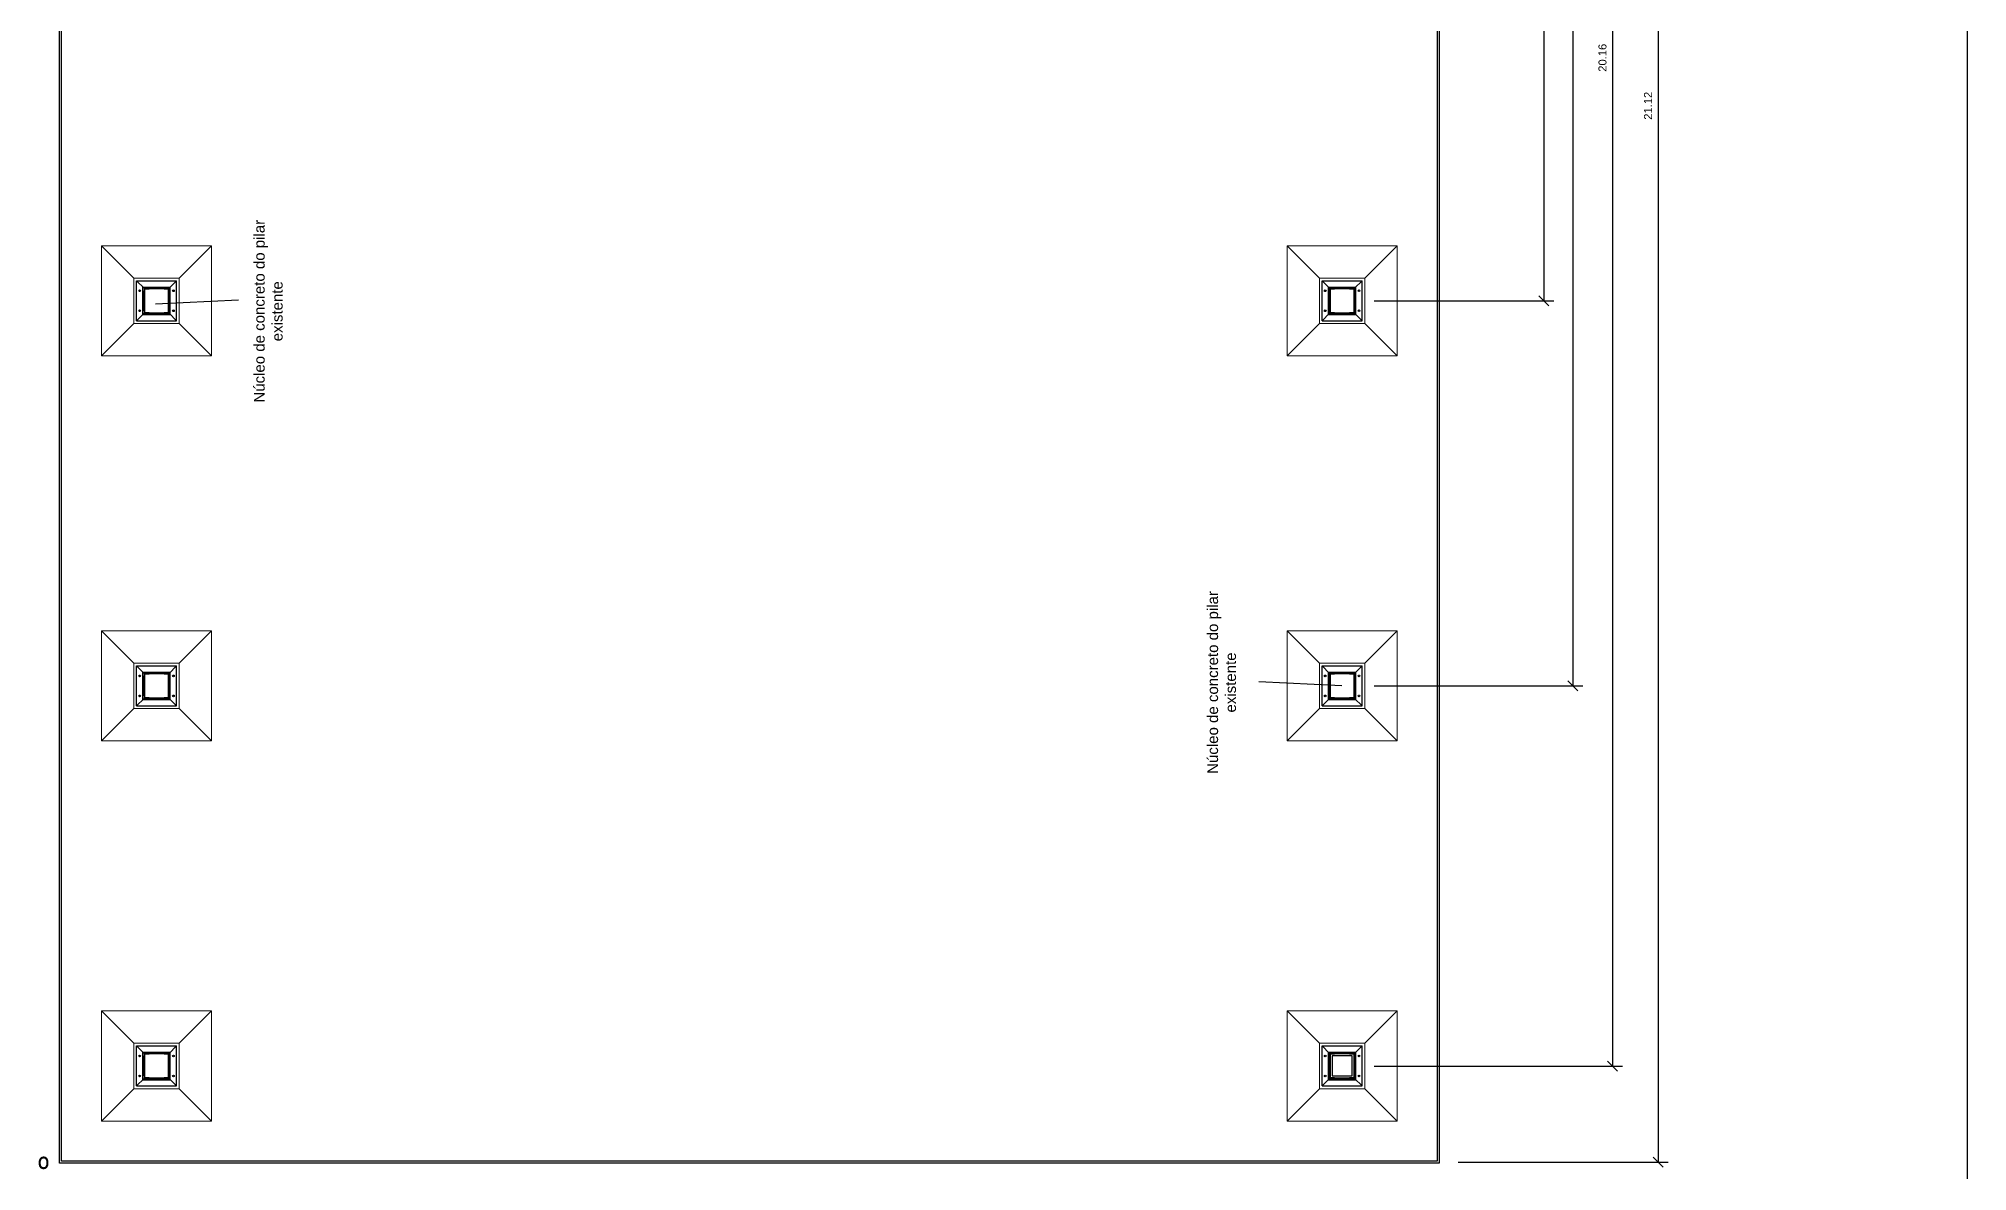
# Model space of a CAD drawing. Header units: millimetres. Extents: x 357 to 945, y 547 to 720.
# Drawn here: x 385.46 to 404.74, y 689.69 to 701.01 of the extents above; entities that cross this region are included whole.
import ezdxf

# ---------------------------------------------------------------- set-up
doc = ezdxf.new("R2010")
doc.units = ezdxf.units.MM
doc.header["$PDMODE"] = 34
for name, color, linetype in [('A-PARED', 11, 'Continuous'), ('ABASE', 254, 'Continuous'), ('LCL - COTAS', 30, 'Continuous'), ('LCL-TEXTO4', 4, 'Continuous'), ('PLANTA-VIS', 7, 'Continuous')]:
    doc.layers.add(name, color=color, linetype=linetype)
doc.layers.add('Dibujo_Geometria', color=2, linetype='Continuous', lineweight=9)
doc.styles.add('Arial', font='arial.ttf')
doc.styles.add('ROMANS', font='arial.ttf')
doc.styles.add('TECHNIC_BOLD', font='techb___.ttf')
doc.dimstyles.new('1-100', dxfattribs={"dimscale": 2, "dimtxt": 0.04, "dimasz": 0.05, "dimexe": 0.05, "dimexo": 0.1, "dimgap": 0.03, "dimtad": 1, "dimzin": 1, "dimdsep": 46, "dimtxsty": 'Arial', "dimblk": 'OBLIQUE', "dimcen": 0, "dimclrd": 256, "dimclre": 256, "dimclrt": 256, "dimadec": 0, "dimazin": 0, "dimtfac": 1, "dimtofl": 0, "dimtmove": 2, "dimatfit": 3, "dimldrblk": 'OBLIQUE', "dimfxl": 0.04, "dimtolj": 1, "dimtzin": 1, "dimarcsym": 0})

# ---------------------------------------------------------------- blocks, each defined once
blk = doc.blocks.new('_OBLIQUE')
at = {"color": 0, "linetype": 'ByBlock', "lineweight": -2}
blk.add_line((-0.5, -0.5), (0.5, 0.5), dxfattribs=at)
blk = doc.blocks.new('*D109')
at = {"layer": 'Defpoints', "color": 0, "transparency": 16777216}
for p in [(399.447, 710.902), (398.607, 698.392), (400.504, 698.392)]:
    blk.add_point(p, dxfattribs=at)
at = {"layer": 'LCL - COTAS', "lineweight": -2, "transparency": 16777216}
for p, q in [((399.647, 710.902), (400.604, 710.902)), ((400.504, 710.902), (400.504, 698.392)), ((398.807, 698.392), (400.604, 698.392))]:
    blk.add_line(p, q, dxfattribs=at)
at = {"layer": 'LCL - COTAS', "lineweight": -2, "transparency": 16777216, "xscale": 0.1, "yscale": 0.1, "zscale": 0.1}
for p, rotation in [((400.504, 710.902), 90), ((400.504, 698.392), 270)]:
    blk.add_blockref('_OBLIQUE', p, dxfattribs=dict(at, rotation=rotation))
at = {"layer": 'LCL - COTAS', "transparency": 16777216, "insert": (400.403, 704.647), "char_height": 0.08, "attachment_point": 5, "rotation": 90, "style": 'Arial'}
blk.add_mtext('\\A1;12.51', dxfattribs=at)
blk = doc.blocks.new('*D110')
at = {"layer": 'Defpoints', "color": 0, "transparency": 16777216}
for p in [(399.447, 710.902), (398.607, 694.542), (400.792, 694.542)]:
    blk.add_point(p, dxfattribs=at)
at = {"layer": 'LCL - COTAS', "lineweight": -2, "transparency": 16777216}
for p, q in [((399.647, 710.902), (400.892, 710.902)), ((400.792, 710.902), (400.792, 694.542)), ((398.807, 694.542), (400.892, 694.542))]:
    blk.add_line(p, q, dxfattribs=at)
at = {"layer": 'LCL - COTAS', "lineweight": -2, "transparency": 16777216, "xscale": 0.1, "yscale": 0.1, "zscale": 0.1}
for p, rotation in [((400.792, 710.902), 90), ((400.792, 694.542), 270)]:
    blk.add_blockref('_OBLIQUE', p, dxfattribs=dict(at, rotation=rotation))
at = {"layer": 'LCL - COTAS', "transparency": 16777216, "insert": (400.691, 702.722), "char_height": 0.08, "attachment_point": 5, "rotation": 90, "style": 'Arial'}
blk.add_mtext('\\A1;16.36', dxfattribs=at)
blk = doc.blocks.new('*D111')
at = {"layer": 'Defpoints', "color": 0, "transparency": 16777216}
for p in [(399.447, 710.902), (398.607, 690.742), (401.19, 690.742)]:
    blk.add_point(p, dxfattribs=at)
at = {"layer": 'LCL - COTAS', "lineweight": -2, "transparency": 16777216}
for p, q in [((399.647, 710.902), (401.29, 710.902)), ((401.19, 710.902), (401.19, 690.742)), ((398.807, 690.742), (401.29, 690.742))]:
    blk.add_line(p, q, dxfattribs=at)
at = {"layer": 'LCL - COTAS', "lineweight": -2, "transparency": 16777216, "xscale": 0.1, "yscale": 0.1, "zscale": 0.1}
for p, rotation in [((401.19, 710.902), 90), ((401.19, 690.742), 270)]:
    blk.add_blockref('_OBLIQUE', p, dxfattribs=dict(at, rotation=rotation))
at = {"layer": 'LCL - COTAS', "transparency": 16777216, "insert": (401.09, 700.822), "char_height": 0.08, "attachment_point": 5, "rotation": 90, "style": 'Arial'}
blk.add_mtext('\\A1;20.16', dxfattribs=at)
blk = doc.blocks.new('*D112')
at = {"layer": 'Defpoints', "color": 0, "transparency": 16777216}
for p in [(399.447, 710.902), (399.447, 689.782), (401.645, 689.782)]:
    blk.add_point(p, dxfattribs=at)
at = {"layer": 'LCL - COTAS', "lineweight": -2, "transparency": 16777216}
for p, q in [((399.647, 710.902), (401.745, 710.902)), ((401.645, 710.902), (401.645, 689.782)), ((399.647, 689.782), (401.745, 689.782))]:
    blk.add_line(p, q, dxfattribs=at)
at = {"layer": 'LCL - COTAS', "lineweight": -2, "transparency": 16777216, "xscale": 0.1, "yscale": 0.1, "zscale": 0.1}
for p, rotation in [((401.645, 710.902), 90), ((401.645, 689.782), 270)]:
    blk.add_blockref('_OBLIQUE', p, dxfattribs=dict(at, rotation=rotation))
at = {"layer": 'LCL - COTAS', "transparency": 16777216, "insert": (401.545, 700.342), "char_height": 0.08, "attachment_point": 5, "rotation": 90, "style": 'Arial'}
blk.add_mtext('\\A1;21.12', dxfattribs=at)

msp = doc.modelspace()

# ---------------------------------------------------------------- linework, layer by layer
for p, q in [((387.45658, 698.39862), (386.62724, 698.35916)), ((397.65412, 694.58569), (398.48345, 694.54623))]:
    msp.add_line(p, q)
at = {"layer": 'A-PARED'}
for centre in [(386.46844, 698.49244), (386.80619, 698.49244), (398.31844, 698.49244), (398.65619, 698.49244), (386.46844, 698.29244), (386.80619, 698.29244), (398.31844, 698.29244), (398.65619, 698.29244), (386.46844, 694.64244), (386.80619, 694.64244), (398.31844, 694.64244), (398.65619, 694.64244), (386.46844, 694.44244), (386.80619, 694.44244), (398.31844, 694.44244), (398.65619, 694.44244), (386.46844, 690.84244), (386.80619, 690.84244), (398.31844, 690.84244), (398.65619, 690.84244), (386.46844, 690.64244), (386.80619, 690.64244), (398.31844, 690.64244), (398.65619, 690.64244)]:
    msp.add_circle(centre, 0.008, dxfattribs=at)
at = {"layer": 'ABASE'}
msp.add_line((404.73731, 682.94244), (404.73731, 709.04244), dxfattribs=at)
msp.add_lwpolyline([(398.38731, 690.64244), (398.58731, 690.64244), (398.58731, 690.84244), (398.38731, 690.84244)], close=True, dxfattribs=at)
at = {"layer": 'Dibujo_Geometria'}
for p, q in [((386.41053, 698.61922), (386.08731, 698.94244)), ((387.18731, 698.94244), (386.86409, 698.61922)), ((398.26053, 698.61922), (397.93731, 698.94244)), ((399.03731, 698.94244), (398.71409, 698.61922)), ((386.08731, 697.84244), (386.41053, 698.16566)), ((387.18731, 697.84244), (386.86409, 698.16566)), ((397.93731, 697.84244), (398.26053, 698.16566)), ((399.03731, 697.84244), (398.71409, 698.16566)), ((386.41053, 694.76922), (386.08731, 695.09244)), ((387.18731, 695.09244), (386.86409, 694.76922)), ((398.26053, 694.76922), (397.93731, 695.09244)), ((399.03731, 695.09244), (398.71409, 694.76922)), ((386.08731, 693.99244), (386.41053, 694.31566)), ((387.18731, 693.99244), (386.86409, 694.31566)), ((397.93731, 693.99244), (398.26053, 694.31566)), ((399.03731, 693.99244), (398.71409, 694.31566)), ((386.41053, 690.96922), (386.08731, 691.29244)), ((387.18731, 691.29244), (386.86409, 690.96922)), ((398.26053, 690.96922), (397.93731, 691.29244)), ((399.03731, 691.29244), (398.71409, 690.96922)), ((386.08731, 690.19244), (386.41053, 690.51566)), ((387.18731, 690.19244), (386.86409, 690.51566)), ((397.93731, 690.19244), (398.26053, 690.51566)), ((399.03731, 690.19244), (398.71409, 690.51566))]:
    msp.add_line(p, q, dxfattribs=at)
for points in [[(386.08731, 698.94244), (386.08731, 697.84244), (387.18731, 697.84244), (387.18731, 698.94244), (386.08731, 698.94244)], [(397.93731, 698.94244), (397.93731, 697.84244), (399.03731, 697.84244), (399.03731, 698.94244), (397.93731, 698.94244)], [(386.86409, 698.61922), (386.86409, 698.16566), (386.41053, 698.16566), (386.41053, 698.61922), (386.86409, 698.61922)], [(398.71409, 698.61922), (398.71409, 698.16566), (398.26053, 698.16566), (398.26053, 698.61922), (398.71409, 698.61922)], [(386.08731, 695.09244), (386.08731, 693.99244), (387.18731, 693.99244), (387.18731, 695.09244), (386.08731, 695.09244)], [(397.93731, 695.09244), (397.93731, 693.99244), (399.03731, 693.99244), (399.03731, 695.09244), (397.93731, 695.09244)], [(386.86409, 694.76922), (386.86409, 694.31566), (386.41053, 694.31566), (386.41053, 694.76922), (386.86409, 694.76922)], [(398.71409, 694.76922), (398.71409, 694.31566), (398.26053, 694.31566), (398.26053, 694.76922), (398.71409, 694.76922)], [(386.08731, 691.29244), (386.08731, 690.19244), (387.18731, 690.19244), (387.18731, 691.29244), (386.08731, 691.29244)], [(397.93731, 691.29244), (397.93731, 690.19244), (399.03731, 690.19244), (399.03731, 691.29244), (397.93731, 691.29244)], [(386.86409, 690.96922), (386.86409, 690.51566), (386.41053, 690.51566), (386.41053, 690.96922), (386.86409, 690.96922)], [(398.71409, 690.96922), (398.71409, 690.51566), (398.26053, 690.51566), (398.26053, 690.96922), (398.71409, 690.96922)]]:
    msp.add_lwpolyline(points, close=True, dxfattribs=at)
at = {"layer": 'LCL - COTAS'}
for points in [[(385.66731, 710.91244), (399.45731, 710.91244), (399.45731, 689.77244), (385.66731, 689.77244)], [(385.68731, 710.89244), (399.43731, 710.89244), (399.43731, 689.79244), (385.68731, 689.79244)]]:
    msp.add_lwpolyline(points, close=True, dxfattribs=at)
at = {"layer": 'PLANTA-VIS'}
for p, q in [((386.43731, 698.19244), (386.43731, 698.59244)), ((386.51231, 698.51744), (386.43731, 698.59244)), ((386.43731, 698.59244), (386.83731, 698.59244)), ((386.49956, 698.25469), (386.49956, 698.53019)), ((386.49956, 698.53019), (386.77506, 698.53019)), ((386.51226, 698.49244), (386.51231, 698.49244)), ((386.51226, 698.29244), (386.51226, 698.49244)), ((386.56231, 698.51744), (386.51231, 698.51744)), ((386.51231, 698.51744), (386.51231, 698.46744)), ((386.75731, 698.51244), (386.51731, 698.51244)), ((386.51731, 698.51244), (386.51731, 698.27244)), ((386.51731, 698.46744), (386.51731, 698.51244)), ((386.51731, 698.51244), (386.56231, 698.51244)), ((386.53731, 698.51749), (386.73731, 698.51749)), ((386.53731, 698.51744), (386.53731, 698.51749)), ((386.56231, 698.51244), (386.56231, 698.51744)), ((386.56231, 698.51744), (386.71231, 698.51744)), ((386.71231, 698.51744), (386.71231, 698.51244)), ((386.76231, 698.51744), (386.71231, 698.51744)), ((386.71231, 698.51244), (386.75731, 698.51244)), ((386.73731, 698.51744), (386.73731, 698.51749)), ((386.75731, 698.27244), (386.75731, 698.51244)), ((386.75731, 698.51244), (386.75731, 698.46744)), ((386.76231, 698.51744), (386.83731, 698.59244)), ((386.76231, 698.46744), (386.76231, 698.51744)), ((386.76231, 698.49244), (386.76236, 698.49244)), ((386.76236, 698.29244), (386.76236, 698.49244)), ((386.77506, 698.25469), (386.77506, 698.53019)), ((386.83731, 698.19244), (386.83731, 698.59244)), ((398.28731, 698.19244), (398.28731, 698.59244)), ((398.36231, 698.51744), (398.28731, 698.59244)), ((398.28731, 698.59244), (398.68731, 698.59244)), ((398.34956, 698.25469), (398.34956, 698.53019)), ((398.34956, 698.53019), (398.62506, 698.53019)), ((398.36226, 698.49244), (398.36231, 698.49244)), ((398.36226, 698.29244), (398.36226, 698.49244)), ((398.41231, 698.51744), (398.36231, 698.51744)), ((398.36231, 698.51744), (398.36231, 698.46744)), ((398.60731, 698.51244), (398.36731, 698.51244)), ((398.36731, 698.51244), (398.36731, 698.27244)), ((398.36731, 698.46744), (398.36731, 698.51244)), ((398.36731, 698.51244), (398.41231, 698.51244)), ((398.38731, 698.51749), (398.58731, 698.51749)), ((398.38731, 698.51744), (398.38731, 698.51749)), ((398.41231, 698.51244), (398.41231, 698.51744)), ((398.41231, 698.51744), (398.56231, 698.51744)), ((398.56231, 698.51744), (398.56231, 698.51244)), ((398.61231, 698.51744), (398.56231, 698.51744)), ((398.56231, 698.51244), (398.60731, 698.51244)), ((398.58731, 698.51744), (398.58731, 698.51749)), ((398.60731, 698.27244), (398.60731, 698.51244)), ((398.60731, 698.51244), (398.60731, 698.46744)), ((398.61231, 698.51744), (398.68731, 698.59244)), ((398.61231, 698.46744), (398.61231, 698.51744)), ((398.61231, 698.49244), (398.61236, 698.49244)), ((398.61236, 698.29244), (398.61236, 698.49244)), ((398.62506, 698.25469), (398.62506, 698.53019)), ((398.68731, 698.19244), (398.68731, 698.59244)), ((386.51226, 698.29244), (386.51231, 698.29244)), ((386.51231, 698.46744), (386.51731, 698.46744)), ((386.51231, 698.31744), (386.51231, 698.46744)), ((386.51731, 698.31744), (386.51231, 698.31744)), ((386.51231, 698.31744), (386.51231, 698.26744)), ((386.51731, 698.27244), (386.51731, 698.31744)), ((386.75731, 698.46744), (386.76231, 698.46744)), ((386.76231, 698.31744), (386.75731, 698.31744)), ((386.75731, 698.31744), (386.75731, 698.27244)), ((386.76231, 698.31744), (386.76231, 698.46744)), ((386.76231, 698.26744), (386.76231, 698.31744)), ((386.76231, 698.29244), (386.76236, 698.29244)), ((398.36226, 698.29244), (398.36231, 698.29244)), ((398.36231, 698.46744), (398.36731, 698.46744)), ((398.36231, 698.31744), (398.36231, 698.46744)), ((398.36731, 698.31744), (398.36231, 698.31744)), ((398.36231, 698.31744), (398.36231, 698.26744)), ((398.36731, 698.27244), (398.36731, 698.31744)), ((398.60731, 698.46744), (398.61231, 698.46744)), ((398.61231, 698.31744), (398.60731, 698.31744)), ((398.60731, 698.31744), (398.60731, 698.27244)), ((398.61231, 698.31744), (398.61231, 698.46744)), ((398.61231, 698.26744), (398.61231, 698.31744)), ((398.61231, 698.29244), (398.61236, 698.29244)), ((386.43731, 698.19244), (386.51231, 698.26744)), ((386.43731, 698.19244), (386.83731, 698.19244)), ((386.49956, 698.25469), (386.77506, 698.25469)), ((386.51231, 698.26744), (386.56231, 698.26744)), ((386.51731, 698.27244), (386.75731, 698.27244)), ((386.56231, 698.27244), (386.51731, 698.27244)), ((386.53731, 698.26739), (386.53731, 698.26744)), ((386.53731, 698.26739), (386.73731, 698.26739)), ((386.56231, 698.26744), (386.56231, 698.27244)), ((386.56231, 698.26744), (386.71231, 698.26744)), ((386.75731, 698.27244), (386.71231, 698.27244)), ((386.71231, 698.27244), (386.71231, 698.26744)), ((386.71231, 698.26744), (386.76231, 698.26744)), ((386.73731, 698.26739), (386.73731, 698.26744)), ((386.83731, 698.19244), (386.76231, 698.26744)), ((398.28731, 698.19244), (398.36231, 698.26744)), ((398.28731, 698.19244), (398.68731, 698.19244)), ((398.34956, 698.25469), (398.62506, 698.25469)), ((398.36231, 698.26744), (398.41231, 698.26744)), ((398.36731, 698.27244), (398.60731, 698.27244)), ((398.41231, 698.27244), (398.36731, 698.27244)), ((398.38731, 698.26739), (398.38731, 698.26744)), ((398.38731, 698.26739), (398.58731, 698.26739)), ((398.41231, 698.26744), (398.41231, 698.27244)), ((398.41231, 698.26744), (398.56231, 698.26744)), ((398.60731, 698.27244), (398.56231, 698.27244)), ((398.56231, 698.27244), (398.56231, 698.26744)), ((398.56231, 698.26744), (398.61231, 698.26744)), ((398.58731, 698.26739), (398.58731, 698.26744)), ((398.68731, 698.19244), (398.61231, 698.26744)), ((386.43731, 694.34244), (386.43731, 694.74244)), ((386.51231, 694.66744), (386.43731, 694.74244)), ((386.43731, 694.74244), (386.83731, 694.74244)), ((386.49956, 694.40469), (386.49956, 694.68019)), ((386.49956, 694.68019), (386.77506, 694.68019)), ((386.51226, 694.64244), (386.51231, 694.64244)), ((386.51226, 694.44244), (386.51226, 694.64244)), ((386.56231, 694.66744), (386.51231, 694.66744)), ((386.51231, 694.66744), (386.51231, 694.61744)), ((386.75731, 694.66244), (386.51731, 694.66244)), ((386.51731, 694.66244), (386.51731, 694.42244)), ((386.51731, 694.61744), (386.51731, 694.66244)), ((386.51731, 694.66244), (386.56231, 694.66244)), ((386.53731, 694.66749), (386.73731, 694.66749)), ((386.53731, 694.66744), (386.53731, 694.66749)), ((386.56231, 694.66244), (386.56231, 694.66744)), ((386.56231, 694.66744), (386.71231, 694.66744)), ((386.71231, 694.66744), (386.71231, 694.66244)), ((386.76231, 694.66744), (386.71231, 694.66744)), ((386.71231, 694.66244), (386.75731, 694.66244)), ((386.73731, 694.66744), (386.73731, 694.66749)), ((386.75731, 694.42244), (386.75731, 694.66244)), ((386.75731, 694.66244), (386.75731, 694.61744)), ((386.76231, 694.66744), (386.83731, 694.74244)), ((386.76231, 694.61744), (386.76231, 694.66744)), ((386.76231, 694.64244), (386.76236, 694.64244)), ((386.76236, 694.44244), (386.76236, 694.64244)), ((386.77506, 694.40469), (386.77506, 694.68019)), ((386.83731, 694.34244), (386.83731, 694.74244)), ((398.28731, 694.34244), (398.28731, 694.74244)), ((398.36231, 694.66744), (398.28731, 694.74244)), ((398.28731, 694.74244), (398.68731, 694.74244)), ((398.34956, 694.40469), (398.34956, 694.68019)), ((398.34956, 694.68019), (398.62506, 694.68019)), ((398.36226, 694.64244), (398.36231, 694.64244)), ((398.36226, 694.44244), (398.36226, 694.64244)), ((398.41231, 694.66744), (398.36231, 694.66744)), ((398.36231, 694.66744), (398.36231, 694.61744)), ((398.60731, 694.66244), (398.36731, 694.66244)), ((398.36731, 694.66244), (398.36731, 694.42244)), ((398.36731, 694.61744), (398.36731, 694.66244)), ((398.36731, 694.66244), (398.41231, 694.66244)), ((398.38731, 694.66749), (398.58731, 694.66749)), ((398.38731, 694.66744), (398.38731, 694.66749)), ((398.41231, 694.66244), (398.41231, 694.66744)), ((398.41231, 694.66744), (398.56231, 694.66744)), ((398.56231, 694.66744), (398.56231, 694.66244)), ((398.61231, 694.66744), (398.56231, 694.66744)), ((398.56231, 694.66244), (398.60731, 694.66244)), ((398.58731, 694.66744), (398.58731, 694.66749)), ((398.60731, 694.42244), (398.60731, 694.66244)), ((398.60731, 694.66244), (398.60731, 694.61744)), ((398.61231, 694.66744), (398.68731, 694.74244)), ((398.61231, 694.61744), (398.61231, 694.66744)), ((398.61231, 694.64244), (398.61236, 694.64244)), ((398.61236, 694.44244), (398.61236, 694.64244)), ((398.62506, 694.40469), (398.62506, 694.68019)), ((398.68731, 694.34244), (398.68731, 694.74244)), ((386.51226, 694.44244), (386.51231, 694.44244)), ((386.51231, 694.61744), (386.51731, 694.61744)), ((386.51231, 694.46744), (386.51231, 694.61744)), ((386.51731, 694.46744), (386.51231, 694.46744)), ((386.51231, 694.46744), (386.51231, 694.41744)), ((386.51731, 694.42244), (386.51731, 694.46744)), ((386.75731, 694.61744), (386.76231, 694.61744)), ((386.76231, 694.46744), (386.75731, 694.46744)), ((386.75731, 694.46744), (386.75731, 694.42244)), ((386.76231, 694.46744), (386.76231, 694.61744)), ((386.76231, 694.41744), (386.76231, 694.46744)), ((386.76231, 694.44244), (386.76236, 694.44244)), ((398.36226, 694.44244), (398.36231, 694.44244)), ((398.36231, 694.61744), (398.36731, 694.61744)), ((398.36231, 694.46744), (398.36231, 694.61744)), ((398.36731, 694.46744), (398.36231, 694.46744)), ((398.36231, 694.46744), (398.36231, 694.41744)), ((398.36731, 694.42244), (398.36731, 694.46744)), ((398.60731, 694.61744), (398.61231, 694.61744)), ((398.61231, 694.46744), (398.60731, 694.46744)), ((398.60731, 694.46744), (398.60731, 694.42244)), ((398.61231, 694.46744), (398.61231, 694.61744)), ((398.61231, 694.41744), (398.61231, 694.46744)), ((398.61231, 694.44244), (398.61236, 694.44244)), ((386.43731, 694.34244), (386.51231, 694.41744)), ((386.43731, 694.34244), (386.83731, 694.34244)), ((386.49956, 694.40469), (386.77506, 694.40469)), ((386.51231, 694.41744), (386.56231, 694.41744)), ((386.51731, 694.42244), (386.75731, 694.42244)), ((386.56231, 694.42244), (386.51731, 694.42244)), ((386.53731, 694.41739), (386.53731, 694.41744)), ((386.53731, 694.41739), (386.73731, 694.41739)), ((386.56231, 694.41744), (386.56231, 694.42244)), ((386.56231, 694.41744), (386.71231, 694.41744)), ((386.75731, 694.42244), (386.71231, 694.42244)), ((386.71231, 694.42244), (386.71231, 694.41744)), ((386.71231, 694.41744), (386.76231, 694.41744)), ((386.73731, 694.41739), (386.73731, 694.41744)), ((386.83731, 694.34244), (386.76231, 694.41744)), ((398.28731, 694.34244), (398.36231, 694.41744)), ((398.28731, 694.34244), (398.68731, 694.34244)), ((398.34956, 694.40469), (398.62506, 694.40469)), ((398.36231, 694.41744), (398.41231, 694.41744)), ((398.36731, 694.42244), (398.60731, 694.42244)), ((398.41231, 694.42244), (398.36731, 694.42244)), ((398.38731, 694.41739), (398.38731, 694.41744)), ((398.38731, 694.41739), (398.58731, 694.41739)), ((398.41231, 694.41744), (398.41231, 694.42244)), ((398.41231, 694.41744), (398.56231, 694.41744)), ((398.60731, 694.42244), (398.56231, 694.42244)), ((398.56231, 694.42244), (398.56231, 694.41744)), ((398.56231, 694.41744), (398.61231, 694.41744)), ((398.58731, 694.41739), (398.58731, 694.41744)), ((398.68731, 694.34244), (398.61231, 694.41744)), ((386.43731, 690.54244), (386.43731, 690.94244)), ((386.51231, 690.86744), (386.43731, 690.94244)), ((386.43731, 690.94244), (386.83731, 690.94244)), ((386.49956, 690.60469), (386.49956, 690.88019)), ((386.49956, 690.88019), (386.77506, 690.88019)), ((386.51226, 690.84244), (386.51231, 690.84244)), ((386.51226, 690.64244), (386.51226, 690.84244)), ((386.56231, 690.86744), (386.51231, 690.86744)), ((386.51231, 690.86744), (386.51231, 690.81744)), ((386.51231, 690.81744), (386.51731, 690.81744)), ((386.51231, 690.66744), (386.51231, 690.81744)), ((386.75731, 690.86244), (386.51731, 690.86244)), ((386.51731, 690.86244), (386.51731, 690.62244)), ((386.51731, 690.81744), (386.51731, 690.86244)), ((386.51731, 690.86244), (386.56231, 690.86244)), ((386.53731, 690.86749), (386.73731, 690.86749)), ((386.53731, 690.86744), (386.53731, 690.86749)), ((386.56231, 690.86244), (386.56231, 690.86744)), ((386.56231, 690.86744), (386.71231, 690.86744)), ((386.71231, 690.86744), (386.71231, 690.86244)), ((386.76231, 690.86744), (386.71231, 690.86744)), ((386.71231, 690.86244), (386.75731, 690.86244)), ((386.73731, 690.86744), (386.73731, 690.86749)), ((386.75731, 690.62244), (386.75731, 690.86244)), ((386.75731, 690.86244), (386.75731, 690.81744)), ((386.75731, 690.81744), (386.76231, 690.81744)), ((386.76231, 690.86744), (386.83731, 690.94244)), ((386.76231, 690.81744), (386.76231, 690.86744)), ((386.76231, 690.84244), (386.76236, 690.84244)), ((386.76231, 690.66744), (386.76231, 690.81744)), ((386.76236, 690.64244), (386.76236, 690.84244)), ((386.77506, 690.60469), (386.77506, 690.88019)), ((386.83731, 690.54244), (386.83731, 690.94244)), ((398.28731, 690.54244), (398.28731, 690.94244)), ((398.36231, 690.86744), (398.28731, 690.94244)), ((398.28731, 690.94244), (398.68731, 690.94244)), ((398.34956, 690.60469), (398.34956, 690.88019)), ((398.34956, 690.88019), (398.62506, 690.88019)), ((398.36226, 690.84244), (398.36231, 690.84244)), ((398.36226, 690.64244), (398.36226, 690.84244)), ((398.41231, 690.86744), (398.36231, 690.86744)), ((398.36231, 690.86744), (398.36231, 690.81744)), ((398.36231, 690.81744), (398.36731, 690.81744)), ((398.36231, 690.66744), (398.36231, 690.81744)), ((398.60731, 690.86244), (398.36731, 690.86244)), ((398.36731, 690.86244), (398.36731, 690.62244)), ((398.36731, 690.81744), (398.36731, 690.86244)), ((398.36731, 690.86244), (398.41231, 690.86244)), ((398.38731, 690.86749), (398.58731, 690.86749)), ((398.38731, 690.86744), (398.38731, 690.86749)), ((398.41231, 690.86244), (398.41231, 690.86744)), ((398.41231, 690.86744), (398.56231, 690.86744)), ((398.56231, 690.86744), (398.56231, 690.86244)), ((398.61231, 690.86744), (398.56231, 690.86744)), ((398.56231, 690.86244), (398.60731, 690.86244)), ((398.58731, 690.86744), (398.58731, 690.86749)), ((398.60731, 690.62244), (398.60731, 690.86244)), ((398.60731, 690.86244), (398.60731, 690.81744)), ((398.60731, 690.81744), (398.61231, 690.81744)), ((398.61231, 690.86744), (398.68731, 690.94244)), ((398.61231, 690.81744), (398.61231, 690.86744)), ((398.61231, 690.84244), (398.61236, 690.84244)), ((398.61231, 690.66744), (398.61231, 690.81744)), ((398.61236, 690.64244), (398.61236, 690.84244)), ((398.62506, 690.60469), (398.62506, 690.88019)), ((398.68731, 690.54244), (398.68731, 690.94244)), ((386.43731, 690.54244), (386.51231, 690.61744)), ((386.49956, 690.60469), (386.77506, 690.60469)), ((386.51226, 690.64244), (386.51231, 690.64244)), ((386.51731, 690.66744), (386.51231, 690.66744)), ((386.51231, 690.66744), (386.51231, 690.61744)), ((386.51231, 690.61744), (386.56231, 690.61744)), ((386.51731, 690.62244), (386.51731, 690.66744)), ((386.51731, 690.62244), (386.75731, 690.62244)), ((386.56231, 690.62244), (386.51731, 690.62244)), ((386.53731, 690.61739), (386.53731, 690.61744)), ((386.53731, 690.61739), (386.73731, 690.61739)), ((386.56231, 690.61744), (386.56231, 690.62244)), ((386.56231, 690.61744), (386.71231, 690.61744)), ((386.75731, 690.62244), (386.71231, 690.62244)), ((386.71231, 690.62244), (386.71231, 690.61744)), ((386.71231, 690.61744), (386.76231, 690.61744)), ((386.73731, 690.61739), (386.73731, 690.61744)), ((386.76231, 690.66744), (386.75731, 690.66744)), ((386.75731, 690.66744), (386.75731, 690.62244)), ((386.76231, 690.61744), (386.76231, 690.66744)), ((386.76231, 690.64244), (386.76236, 690.64244)), ((386.83731, 690.54244), (386.76231, 690.61744)), ((398.28731, 690.54244), (398.36231, 690.61744)), ((398.34956, 690.60469), (398.62506, 690.60469)), ((398.36226, 690.64244), (398.36231, 690.64244)), ((398.36731, 690.66744), (398.36231, 690.66744)), ((398.36231, 690.66744), (398.36231, 690.61744)), ((398.36231, 690.61744), (398.41231, 690.61744)), ((398.36731, 690.62244), (398.36731, 690.66744)), ((398.36731, 690.62244), (398.60731, 690.62244)), ((398.41231, 690.62244), (398.36731, 690.62244)), ((398.38731, 690.61739), (398.38731, 690.61744)), ((398.38731, 690.61739), (398.58731, 690.61739)), ((398.41231, 690.61744), (398.41231, 690.62244)), ((398.41231, 690.61744), (398.56231, 690.61744)), ((398.60731, 690.62244), (398.56231, 690.62244)), ((398.56231, 690.62244), (398.56231, 690.61744)), ((398.56231, 690.61744), (398.61231, 690.61744)), ((398.58731, 690.61739), (398.58731, 690.61744)), ((398.61231, 690.66744), (398.60731, 690.66744)), ((398.60731, 690.66744), (398.60731, 690.62244)), ((398.61231, 690.61744), (398.61231, 690.66744)), ((398.61231, 690.64244), (398.61236, 690.64244)), ((398.68731, 690.54244), (398.61231, 690.61744)), ((386.43731, 690.54244), (386.83731, 690.54244)), ((398.28731, 690.54244), (398.68731, 690.54244))]:
    msp.add_line(p, q, dxfattribs=at)

# ---------------------------------------------------------------- texts
at = {"layer": 'ABASE', "color": 8, "style": 'TECHNIC_BOLD'}
msp.add_text('O', height=0.12456, rotation=179.732265, dxfattribs=at).set_placement((385.56354, 689.83633))
at = {"layer": 'LCL-TEXTO4', "char_height": 0.1074311, "width": 2.2064682, "attachment_point": 3, "rotation": 90, "style": 'ROMANS'}
for insert in [(387.6105, 699.39112), (397.13986, 695.67969)]:
    msp.add_mtext('\\pxqc;{\\fArial|b0|i0|c0|p34;\\H1.00007x;\\C2;Núcleo de concreto do pilar existente}', dxfattribs=dict(at, insert=insert))

# ---------------------------------------------------------------- dimensions: what is measured, and where the dimension line sits
at = {"layer": 'LCL - COTAS'}
for base, p2, picture, middle in [((400.50382, 698.39244), (398.60731, 698.39244), '*D109', (400.40297, 704.64744)), ((400.79156, 694.54244), (398.60731, 694.54244), '*D110', (400.69068, 702.72244)), ((401.19045, 690.74244), (398.60731, 690.74244), '*D111', (401.08961, 700.82244)), ((401.64477, 689.78244), (399.44731, 689.78244), '*D112', (401.54461, 700.34244))]:
    dim = msp.add_linear_dim(base=base, p1=(399.44731, 710.90244), p2=p2, angle=90, dimstyle='1-100', dxfattribs=at)
    dim.commit()
    dim.dimension.update_dxf_attribs({"geometry": picture, "text_midpoint": middle})

doc.saveas('drawing.dxf')
